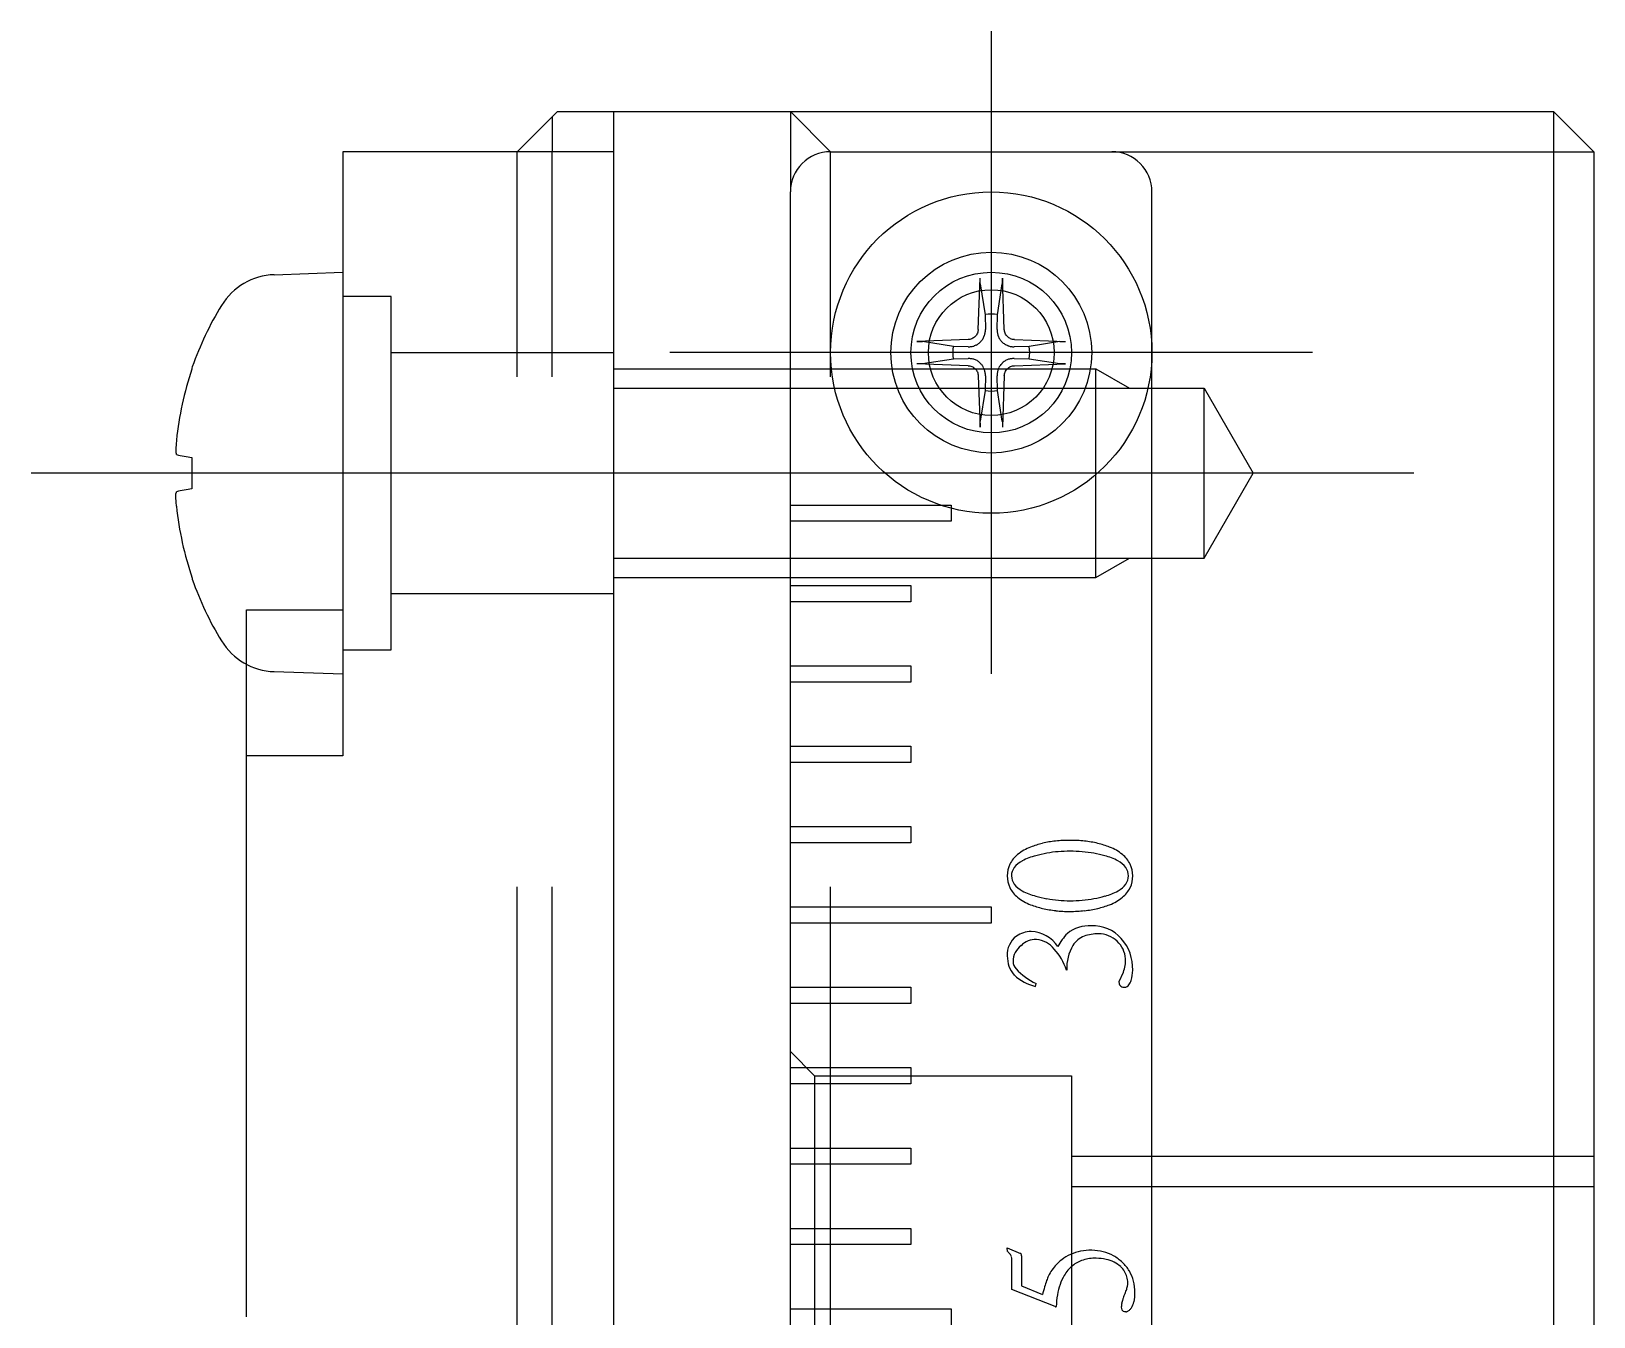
# Model space of a CAD drawing. Extents: x 1 to 266, y 0 to 225.
# Drawn here: x 160.96 to 180.41, y 132.15 to 148.15 of the extents above; entities that cross this region are included whole.
import ezdxf

# ---------------------------------------------------------------- set-up
doc = ezdxf.new("R2010")
doc.units = 0
doc.linetypes.add('CENTER', pattern=[50.8, 31.75, -6.35, 6.35, -6.35])
doc.linetypes.add('DASHED', pattern=[19.05, 12.7, -6.35])
doc.layers.get('0').update_dxf_attribs({"linetype": 'CONTINUOUS'})
doc.layers.add('CENTER', color=1, linetype='CENTER')

msp = doc.modelspace()

# ---------------------------------------------------------------- linework, layer by layer
at = {"color": 7, "linetype": 'CONTINUOUS'}
for p, q in [((167.009, 146.651), (167.509, 147.151)), ((167.442, 147.084), (167.442, 146.651)), ((167.509, 147.151), (179.909, 147.151)), ((168.209, 132.151), (168.209, 147.151)), ((170.409, 147.151), (170.409, 146.151)), ((170.409, 147.151), (170.909, 146.651)), ((179.909, 147.151), (180.409, 146.651)), ((179.909, 147.151), (179.909, 77.651)), ((168.209, 146.651), (164.839, 146.651)), ((164.839, 146.651), (164.839, 139.131)), ((170.909, 146.651), (174.409, 146.651)), ((174.409, 146.651), (180.409, 146.651)), ((180.409, 146.651), (180.409, 77.651)), ((170.409, 124.481), (170.409, 146.151)), ((174.909, 68.151), (174.909, 146.151)), ((163.982, 145.121), (164.839, 145.151)), ((172.746, 144.44), (172.771, 145.077)), ((172.77, 145.066), (172.771, 145.077)), ((172.77, 145.056), (172.77, 145.066)), ((172.77, 145.045), (172.77, 145.056)), ((172.77, 145.04), (172.77, 145.045)), ((172.77, 145.035), (172.77, 145.04)), ((172.77, 145.026), (172.77, 145.035)), ((172.771, 145.021), (172.77, 145.026)), ((172.771, 145.017), (172.771, 145.021)), ((172.771, 145.014), (172.771, 145.017)), ((172.771, 145.01), (172.771, 145.014)), ((172.772, 145.007), (172.771, 145.01)), ((172.772, 145.005), (172.772, 145.007)), ((172.772, 145.005), (172.832, 144.623)), ((172.986, 144.623), (173.046, 145.005)), ((173.047, 145.014), (173.046, 145.01)), ((173.046, 145.01), (173.046, 145.007)), ((173.046, 145.007), (173.046, 145.005)), ((173.047, 145.077), (173.047, 145.066)), ((173.071, 144.44), (173.047, 145.077)), ((173.047, 145.066), (173.048, 145.056)), ((173.048, 145.035), (173.047, 145.026)), ((173.047, 145.026), (173.047, 145.021)), ((173.047, 145.021), (173.047, 145.017)), ((173.047, 145.017), (173.047, 145.014)), ((173.048, 145.056), (173.048, 145.045)), ((173.048, 145.045), (173.048, 145.04)), ((173.048, 145.04), (173.048, 145.035)), ((172.832, 144.623), (172.836, 144.438)), ((172.982, 144.438), (172.986, 144.623)), ((172.656, 144.32), (172.644, 144.316)), ((172.668, 144.324), (172.656, 144.32)), ((172.679, 144.33), (172.668, 144.324)), ((172.69, 144.336), (172.679, 144.33)), ((172.699, 144.343), (172.69, 144.336)), ((172.708, 144.351), (172.699, 144.343)), ((172.716, 144.36), (172.708, 144.351)), ((172.724, 144.37), (172.716, 144.36)), ((172.73, 144.381), (172.724, 144.37)), ((172.736, 144.392), (172.73, 144.381)), ((172.74, 144.404), (172.736, 144.392)), ((172.743, 144.416), (172.74, 144.404)), ((172.745, 144.428), (172.743, 144.416)), ((172.746, 144.44), (172.745, 144.428)), ((173.072, 144.428), (173.071, 144.44)), ((173.075, 144.416), (173.072, 144.428)), ((173.078, 144.404), (173.075, 144.416)), ((173.082, 144.392), (173.078, 144.404)), ((173.088, 144.381), (173.082, 144.392)), ((173.094, 144.37), (173.088, 144.381)), ((173.102, 144.36), (173.094, 144.37)), ((173.11, 144.351), (173.102, 144.36)), ((173.119, 144.343), (173.11, 144.351)), ((173.128, 144.336), (173.119, 144.343)), ((173.139, 144.329), (173.128, 144.336)), ((173.15, 144.324), (173.139, 144.329)), ((173.162, 144.319), (173.15, 144.324)), ((173.174, 144.316), (173.162, 144.319)), ((172.62, 144.313), (171.983, 144.289)), ((171.983, 144.289), (171.994, 144.289)), ((171.994, 144.289), (172.004, 144.289)), ((172.004, 144.289), (172.015, 144.289)), ((172.015, 144.289), (172.02, 144.289)), ((172.02, 144.289), (172.025, 144.289)), ((172.025, 144.289), (172.034, 144.289)), ((172.034, 144.289), (172.038, 144.289)), ((172.038, 144.289), (172.042, 144.289)), ((172.042, 144.289), (172.046, 144.289)), ((172.046, 144.289), (172.049, 144.288)), ((172.049, 144.288), (172.052, 144.288)), ((172.052, 144.288), (172.055, 144.288)), ((172.437, 144.228), (172.055, 144.288)), ((172.622, 144.224), (172.437, 144.228)), ((172.632, 144.314), (172.62, 144.313)), ((172.644, 144.316), (172.632, 144.314)), ((173.186, 144.314), (173.174, 144.316)), ((173.198, 144.313), (173.186, 144.314)), ((173.381, 144.228), (173.196, 144.224)), ((173.198, 144.313), (173.835, 144.289)), ((173.763, 144.288), (173.381, 144.228)), ((173.763, 144.288), (173.766, 144.288)), ((173.766, 144.288), (173.769, 144.288)), ((173.769, 144.288), (173.772, 144.289)), ((173.772, 144.289), (173.776, 144.289)), ((173.776, 144.289), (173.78, 144.289)), ((173.78, 144.289), (173.784, 144.289)), ((173.784, 144.289), (173.793, 144.289)), ((173.793, 144.289), (173.798, 144.289)), ((173.798, 144.289), (173.803, 144.289)), ((173.803, 144.289), (173.814, 144.289)), ((173.814, 144.289), (173.824, 144.289)), ((173.824, 144.289), (173.835, 144.289)), ((162.959, 143.944), (162.959, 143.944)), ((171.994, 144.012), (171.983, 144.013)), ((172.62, 143.988), (171.983, 144.013)), ((172.004, 144.012), (171.994, 144.012)), ((172.015, 144.012), (172.004, 144.012)), ((172.02, 144.012), (172.015, 144.012)), ((172.025, 144.012), (172.02, 144.012)), ((172.034, 144.012), (172.025, 144.012)), ((172.038, 144.012), (172.034, 144.012)), ((172.042, 144.013), (172.038, 144.012)), ((172.046, 144.013), (172.042, 144.013)), ((172.049, 144.013), (172.046, 144.013)), ((172.052, 144.013), (172.049, 144.013)), ((172.055, 144.014), (172.052, 144.013)), ((172.055, 144.014), (172.437, 144.073)), ((172.437, 144.073), (172.622, 144.078)), ((172.62, 143.988), (172.632, 143.987)), ((172.632, 143.987), (172.644, 143.985)), ((172.644, 143.985), (172.656, 143.982)), ((172.656, 143.982), (172.667, 143.978)), ((172.667, 143.978), (172.679, 143.972)), ((172.679, 143.972), (172.689, 143.965)), ((172.689, 143.965), (172.699, 143.958)), ((172.699, 143.958), (172.708, 143.95)), ((172.708, 143.95), (172.716, 143.941)), ((172.716, 143.941), (172.724, 143.931)), ((172.724, 143.931), (172.73, 143.921)), ((173.088, 143.921), (173.094, 143.931)), ((173.094, 143.931), (173.102, 143.941)), ((173.102, 143.941), (173.11, 143.95)), ((173.11, 143.95), (173.118, 143.958)), ((173.118, 143.958), (173.128, 143.965)), ((173.128, 143.965), (173.139, 143.972)), ((173.139, 143.972), (173.15, 143.977)), ((173.15, 143.977), (173.162, 143.982)), ((173.162, 143.982), (173.174, 143.985)), ((173.174, 143.985), (173.186, 143.987)), ((173.186, 143.987), (173.198, 143.988)), ((173.196, 144.078), (173.381, 144.073)), ((173.198, 143.988), (173.835, 144.013)), ((173.381, 144.073), (173.763, 144.014)), ((173.766, 144.013), (173.763, 144.014)), ((173.769, 144.013), (173.766, 144.013)), ((173.772, 144.013), (173.769, 144.013)), ((173.776, 144.013), (173.772, 144.013)), ((173.78, 144.012), (173.776, 144.013)), ((173.784, 144.012), (173.78, 144.012)), ((173.793, 144.012), (173.784, 144.012)), ((173.798, 144.012), (173.793, 144.012)), ((173.803, 144.012), (173.798, 144.012)), ((173.814, 144.012), (173.803, 144.012)), ((173.824, 144.012), (173.814, 144.012)), ((173.835, 144.013), (173.824, 144.012)), ((172.73, 143.921), (172.736, 143.91)), ((172.736, 143.91), (172.74, 143.898)), ((172.74, 143.898), (172.743, 143.886)), ((172.743, 143.886), (172.745, 143.874)), ((172.745, 143.874), (172.746, 143.862)), ((172.746, 143.862), (172.771, 143.225)), ((172.836, 143.863), (172.832, 143.678)), ((172.986, 143.678), (172.982, 143.863)), ((173.071, 143.862), (173.047, 143.225)), ((173.071, 143.862), (173.072, 143.873)), ((173.072, 143.873), (173.074, 143.886)), ((173.074, 143.886), (173.078, 143.898)), ((173.078, 143.898), (173.082, 143.909)), ((173.082, 143.909), (173.088, 143.921)), ((172.832, 143.678), (172.772, 143.297)), ((173.046, 143.297), (172.986, 143.678)), ((172.77, 143.276), (172.771, 143.28)), ((172.77, 143.266), (172.77, 143.276)), ((172.77, 143.262), (172.77, 143.266)), ((172.77, 143.256), (172.77, 143.262)), ((172.77, 143.246), (172.77, 143.256)), ((172.77, 143.235), (172.77, 143.246)), ((172.771, 143.225), (172.77, 143.235)), ((172.771, 143.291), (172.772, 143.294)), ((172.771, 143.288), (172.771, 143.291)), ((172.771, 143.284), (172.771, 143.288)), ((172.771, 143.28), (172.771, 143.284)), ((172.772, 143.294), (172.772, 143.297)), ((173.046, 143.297), (173.046, 143.294)), ((173.046, 143.294), (173.046, 143.291)), ((173.046, 143.291), (173.047, 143.288)), ((173.047, 143.288), (173.047, 143.284)), ((173.047, 143.284), (173.047, 143.28)), ((173.047, 143.28), (173.047, 143.276)), ((173.047, 143.276), (173.048, 143.266)), ((173.048, 143.246), (173.047, 143.235)), ((173.047, 143.235), (173.047, 143.225)), ((173.048, 143.266), (173.048, 143.262)), ((173.048, 143.262), (173.048, 143.256)), ((173.048, 143.256), (173.048, 143.246)), ((162.761, 142.986), (162.76, 142.978)), ((162.76, 142.978), (162.76, 142.97)), ((162.76, 142.97), (162.76, 142.963)), ((162.76, 142.963), (162.76, 142.956)), ((162.762, 143.01), (162.761, 142.994)), ((162.761, 142.994), (162.761, 142.986)), ((162.764, 143.028), (162.762, 143.01)), ((162.765, 143.045), (162.764, 143.028)), ((162.767, 143.062), (162.765, 143.045)), ((162.76, 142.956), (162.759, 142.949)), ((162.759, 142.949), (162.759, 142.942)), ((162.759, 142.942), (162.759, 142.936)), ((162.759, 142.936), (162.759, 142.93)), ((162.759, 142.93), (162.759, 142.925)), ((162.759, 142.925), (162.76, 142.919)), ((162.76, 142.919), (162.76, 142.914)), ((162.76, 142.914), (162.76, 142.909)), ((162.76, 142.909), (162.76, 142.905)), ((162.76, 142.905), (162.761, 142.901)), ((162.761, 142.901), (162.761, 142.897)), ((162.959, 142.847), (162.959, 142.454)), ((162.759, 142.377), (162.76, 142.382)), ((162.759, 142.371), (162.759, 142.377)), ((162.76, 142.397), (162.761, 142.401)), ((162.76, 142.392), (162.76, 142.397)), ((162.76, 142.387), (162.76, 142.392)), ((162.76, 142.382), (162.76, 142.387)), ((162.761, 142.401), (162.761, 142.404)), ((162.759, 142.365), (162.759, 142.371)), ((162.759, 142.359), (162.759, 142.365)), ((162.759, 142.353), (162.759, 142.359)), ((162.76, 142.346), (162.759, 142.353)), ((162.76, 142.339), (162.76, 142.346)), ((162.76, 142.331), (162.76, 142.339)), ((162.76, 142.324), (162.76, 142.331)), ((162.761, 142.316), (162.76, 142.324)), ((162.761, 142.308), (162.761, 142.316)), ((162.762, 142.291), (162.761, 142.308)), ((162.764, 142.274), (162.762, 142.291)), ((162.765, 142.257), (162.764, 142.274)), ((162.767, 142.24), (162.765, 142.257)), ((170.409, 142.251), (172.409, 142.251)), ((172.409, 142.251), (172.409, 142.051)), ((172.409, 142.051), (170.409, 142.051)), ((162.959, 141.357), (162.959, 141.357)), ((170.409, 141.251), (171.909, 141.251)), ((171.909, 141.251), (171.909, 141.051)), ((171.909, 141.051), (170.409, 141.051)), ((163.639, 132.151), (163.639, 140.271)), ((170.409, 140.251), (171.909, 140.251)), ((171.909, 140.251), (171.909, 140.051)), ((163.982, 140.18), (164.839, 140.151)), ((171.909, 140.051), (170.409, 140.051)), ((164.839, 139.131), (163.639, 139.131)), ((170.409, 139.251), (171.909, 139.251)), ((171.909, 139.251), (171.909, 139.051)), ((171.909, 139.051), (170.409, 139.051)), ((170.409, 138.251), (171.909, 138.251)), ((171.909, 138.251), (171.909, 138.051)), ((171.909, 138.051), (170.409, 138.051)), ((170.409, 137.251), (172.909, 137.251)), ((172.909, 137.251), (172.909, 137.051)), ((172.909, 137.051), (170.409, 137.051)), ((173.851, 136.466), (173.845, 136.466)), ((174.503, 136.323), (174.554, 136.441)), ((170.409, 136.251), (171.909, 136.251)), ((171.909, 136.251), (171.909, 136.051)), ((173.466, 136.299), (173.457, 136.262)), ((174.501, 136.309), (174.503, 136.323)), ((171.909, 136.051), (170.409, 136.051)), ((170.409, 135.251), (171.909, 135.251)), ((171.909, 135.251), (171.909, 135.051)), ((171.909, 135.051), (170.409, 135.051)), ((170.409, 134.251), (171.909, 134.251)), ((171.909, 134.251), (171.909, 134.051)), ((171.909, 134.051), (170.409, 134.051)), ((170.409, 133.251), (171.909, 133.251)), ((171.909, 133.251), (171.909, 133.051)), ((171.909, 133.051), (170.409, 133.051)), ((173.113, 132.962), (173.109, 133.007)), ((173.109, 133.007), (173.272, 132.939)), ((173.166, 132.491), (173.166, 132.864)), ((173.286, 132.907), (173.286, 132.536)), ((173.706, 132.277), (173.166, 132.491)), ((173.286, 132.536), (173.547, 132.426)), ((170.409, 132.251), (172.409, 132.251)), ((172.409, 132.251), (172.409, 132.051))]:
    msp.add_line(p, q, dxfattribs=at)
at = {"color": 3, "linetype": 'DASHED'}
for p, q in [((167.009, 67.651), (167.009, 146.651)), ((167.442, 67.651), (167.442, 146.651)), ((170.909, 67.651), (170.909, 146.651)), ((165.439, 144.851), (164.839, 144.851)), ((165.439, 140.451), (165.439, 144.851)), ((165.439, 144.151), (168.209, 144.151)), ((168.209, 143.951), (174.209, 143.951)), ((174.209, 141.351), (174.209, 143.951)), ((174.209, 143.951), (174.631, 143.707)), ((168.209, 143.707), (175.559, 143.707)), ((175.559, 141.594), (175.559, 143.707)), ((175.559, 143.707), (176.169, 142.651)), ((175.559, 141.594), (176.169, 142.651)), ((168.209, 141.594), (175.559, 141.594)), ((174.209, 141.351), (174.631, 141.594)), ((168.209, 141.351), (174.209, 141.351)), ((165.439, 141.151), (168.209, 141.151)), ((163.639, 140.951), (164.839, 140.951)), ((163.639, 140.271), (163.639, 140.951)), ((164.839, 140.451), (165.439, 140.451)), ((170.409, 135.451), (170.709, 135.151)), ((170.709, 135.151), (170.709, 129.151)), ((170.709, 135.151), (173.909, 135.151)), ((173.909, 135.151), (173.909, 129.151)), ((173.909, 134.151), (180.409, 134.151)), ((173.909, 133.772), (180.409, 133.772)), ((168.209, 82.151), (168.209, 132.151))]:
    msp.add_line(p, q, dxfattribs=at)
at = {"color": 7, "linetype": 'CONTINUOUS'}
msp.add_circle((172.909, 144.151), 2, dxfattribs=at)
at = {"color": 3, "linetype": 'DASHED'}
for radius in [1.25, 1, 0.783]:
    msp.add_circle((172.909, 144.151), radius, dxfattribs=at)
at = {"color": 7, "linetype": 'CONTINUOUS'}
for centre, radius, start, end in [((170.909, 146.151), 0.5, 90, 180), ((174.409, 146.151), 0.5, 360, 90), ((164.01, 144.321), 0.8, 92, 148.5303), ((166.739, 142.651), 4, 148.5303, 160.7011), ((172.909, 144.151), 0.479, 80.6957, 99.3043), ((172.634, 144.427), 0.201, 327.3884, 333.7306), ((172.622, 144.433), 0.214, 333.7006, 339.428), ((172.63, 144.43), 0.206, 339.386, 345.0043), ((172.62, 144.432), 0.216, 345.0596, 350.4557), ((172.614, 144.434), 0.222, 350.4292, 355.7575), ((172.624, 144.433), 0.212, 355.7311, 1.3135), ((173.194, 144.433), 0.213, 178.6874, 184.268), ((173.204, 144.434), 0.222, 184.2424, 189.5709), ((173.198, 144.432), 0.216, 189.5456, 194.9391), ((173.188, 144.43), 0.206, 194.9953, 200.6145), ((173.196, 144.433), 0.214, 200.572, 206.2994), ((173.184, 144.427), 0.201, 206.2694, 212.6116), ((172.909, 144.151), 0.479, 170.6957, 189.3043), ((172.627, 144.436), 0.213, 268.6874, 274.268), ((172.626, 144.446), 0.222, 274.2424, 279.5709), ((172.627, 144.439), 0.216, 279.5456, 284.9391), ((172.63, 144.429), 0.206, 284.9953, 290.6145), ((172.627, 144.438), 0.214, 290.572, 296.2994), ((172.633, 144.425), 0.201, 296.2694, 302.6116), ((172.628, 144.433), 0.209, 302.6454, 308.7756), ((172.633, 144.427), 0.202, 308.7204, 314.9342), ((172.632, 144.427), 0.202, 315.0678, 321.2775), ((172.627, 144.432), 0.209, 321.2249, 327.3542), ((173.191, 144.432), 0.209, 212.6454, 218.7756), ((173.185, 144.427), 0.202, 218.7204, 224.9342), ((173.185, 144.427), 0.202, 225.0678, 231.2775), ((173.19, 144.433), 0.209, 231.2249, 237.3542), ((173.185, 144.425), 0.201, 237.3884, 243.7306), ((173.191, 144.438), 0.214, 243.7006, 249.428), ((173.188, 144.43), 0.206, 249.386, 255.0043), ((173.191, 144.439), 0.216, 255.0596, 260.4557), ((173.192, 144.446), 0.222, 260.4292, 265.7575), ((173.191, 144.436), 0.212, 265.7311, 271.3135), ((172.909, 144.151), 0.479, 350.6957, 9.3043), ((166.76, 142.655), 4.014, 161.2625, 174.1861), ((163.041, 143.945), 0.0826, 160.3003, 180.2005), ((172.627, 143.865), 0.212, 85.7311, 91.3135), ((172.626, 143.855), 0.222, 80.4292, 85.7575), ((172.627, 143.862), 0.216, 75.0596, 80.4557), ((172.63, 143.872), 0.206, 69.386, 75.0043), ((172.627, 143.864), 0.214, 63.7006, 69.428), ((172.633, 143.876), 0.201, 57.3884, 63.7306), ((172.628, 143.869), 0.209, 51.2249, 57.3542), ((172.633, 143.874), 0.202, 45.0678, 51.2775), ((172.632, 143.874), 0.202, 38.7204, 44.9342), ((172.627, 143.87), 0.209, 32.6454, 38.7756), ((172.634, 143.875), 0.201, 26.2694, 32.6116), ((172.622, 143.868), 0.214, 20.572, 26.2994), ((172.63, 143.871), 0.206, 14.9953, 20.6145), ((173.188, 143.871), 0.206, 159.386, 165.0043), ((173.196, 143.868), 0.214, 153.7006, 159.428), ((173.184, 143.875), 0.201, 147.3884, 153.7306), ((173.191, 143.87), 0.209, 141.2249, 147.3542), ((173.186, 143.874), 0.202, 135.0678, 141.2775), ((173.185, 143.874), 0.202, 128.7204, 134.9342), ((173.19, 143.869), 0.209, 122.6454, 128.7756), ((173.185, 143.876), 0.201, 116.2694, 122.6116), ((173.191, 143.864), 0.214, 110.572, 116.2994), ((173.188, 143.872), 0.206, 104.9953, 110.6145), ((173.191, 143.862), 0.216, 99.5456, 104.9391), ((173.192, 143.855), 0.222, 94.2424, 99.5709), ((173.191, 143.865), 0.213, 88.6874, 94.268), ((172.62, 143.869), 0.216, 9.5456, 14.9391), ((172.614, 143.868), 0.222, 4.2424, 9.5709), ((172.624, 143.868), 0.213, 358.6874, 4.268), ((173.204, 143.868), 0.222, 170.4292, 175.7575), ((173.194, 143.868), 0.212, 175.7311, 181.3135), ((173.198, 143.869), 0.216, 165.0596, 170.4557), ((172.909, 144.151), 0.479, 260.6957, 279.3043), ((162.853, 142.909), 0.0925, 187.7012, 189.7973), ((162.832, 142.906), 0.0714, 189.8385, 191.1056), ((162.82, 142.903), 0.0594, 191.1053, 192.4618), ((162.805, 142.9), 0.0439, 192.3676, 195.7508), ((162.79, 142.896), 0.0279, 195.7045, 200.2363), ((162.779, 142.892), 0.0164, 200.1482, 206.5854), ((162.772, 142.888), 0.00887, 206.4118, 216.0413), ((162.769, 142.886), 0.00452, 215.7741, 230.8122), ((162.767, 142.884), 0.00246, 230.7926, 253.2439), ((163.277, 145.158), 2.333, 257.3665, 262.1632), ((162.853, 142.392), 0.0925, 170.2027, 172.2988), ((162.805, 142.401), 0.0439, 164.2492, 167.6324), ((162.82, 142.398), 0.0594, 167.5382, 168.8947), ((162.832, 142.396), 0.0714, 168.8944, 170.1615), ((162.79, 142.406), 0.0279, 159.7637, 164.2955), ((162.772, 142.413), 0.00887, 143.9587, 153.5882), ((162.779, 142.41), 0.0164, 153.4146, 159.8518), ((162.769, 142.416), 0.00452, 129.1878, 144.2259), ((162.767, 142.417), 0.00246, 106.7561, 129.2074), ((163.245, 140.301), 2.172, 97.5738, 102.7245), ((166.752, 142.645), 4.006, 185.8074, 198.9662), ((163.045, 141.357), 0.086, 180, 199.2989), ((166.739, 142.651), 4, 199.2989, 211.4697), ((164.01, 140.98), 0.8, 211.4697, 268), ((173.46, 137.626), 0.356, 128.658, 153.5476), ((173.627, 137.413), 0.627, 111.378, 128.3895), ((173.793, 136.998), 1.073, 103.2882, 111.5696), ((173.87, 136.434), 1.51, 100.2609, 105.6321), ((173.849, 136.759), 1.32, 96.0471, 103.2628), ((173.88, 136.379), 1.566, 95.0093, 100.2518), ((173.886, 136.406), 1.674, 89.8807, 96.0387), ((173.889, 136.28), 1.665, 89.9697, 95.0017), ((173.893, 136.39), 1.69, 83.9893, 90.1283), ((173.891, 136.154), 1.791, 85.1774, 90.0578), ((173.911, 136.38), 1.564, 79.8375, 85.1847), ((173.932, 136.756), 1.322, 76.768, 84.0003), ((173.939, 136.538), 1.404, 74.0998, 79.8418), ((173.99, 137.004), 1.067, 68.4257, 76.7665), ((174.158, 137.424), 0.615, 51.322, 68.56), ((174.319, 137.627), 0.356, 26.2729, 51.1261), ((173.442, 137.642), 0.334, 154.6264, 180.6532), ((173.334, 137.639), 0.173, 143.6842, 180.279), ((173.436, 137.554), 0.305, 117.3429, 142.1158), ((173.654, 137.139), 0.774, 104.2709, 117.586), ((174.146, 137.188), 0.722, 61.8651, 75.7722), ((174.351, 137.568), 0.291, 36.7157, 62.2786), ((174.439, 137.639), 0.178, 359.5975, 35.2384), ((174.336, 137.642), 0.334, 359.2919, 25.2597), ((173.441, 137.634), 0.332, 179.2937, 205.4267), ((173.333, 137.637), 0.171, 179.8353, 216.5002), ((173.438, 137.726), 0.308, 218.0346, 242.5067), ((174.35, 137.71), 0.293, 298.0577, 323.3426), ((174.44, 137.637), 0.177, 324.7577, 0.348), ((174.335, 137.634), 0.336, 334.7936, 0.6548), ((173.462, 137.652), 0.359, 206.5466, 231.2478), ((173.634, 137.876), 0.642, 231.8067, 248.4258), ((173.667, 138.16), 0.8, 242.3497, 255.2539), ((173.879, 138.835), 1.507, 253.9788, 259.4048), ((173.883, 138.858), 1.529, 259.4141, 264.7865), ((173.889, 138.921), 1.593, 264.795, 270.0242), ((173.891, 139.066), 1.738, 269.9442, 274.9832), ((173.908, 138.868), 1.539, 274.9857, 280.449), ((173.934, 138.727), 1.395, 280.4551, 286.2875), ((174.146, 138.077), 0.713, 284.5816, 298.6061), ((174.157, 137.853), 0.617, 291.4624, 308.6555), ((174.319, 137.649), 0.356, 308.8739, 333.7271), ((173.806, 138.328), 1.125, 248.7761, 256.7628), ((173.854, 138.536), 1.338, 256.7882, 263.9019), ((173.886, 138.841), 1.646, 263.9099, 270.1105), ((173.893, 138.874), 1.678, 269.881, 276.0309), ((173.929, 138.531), 1.334, 276.0315, 283.2001), ((173.984, 138.297), 1.093, 283.2098, 291.3991), ((173.402, 136.636), 0.309, 89.5532, 125.3746), ((173.393, 136.533), 0.412, 33.0246, 88.3926), ((174.129, 136.577), 0.44, 86.7157, 128.2603), ((174.175, 136.543), 0.474, 41.8868, 92.4739), ((173.39, 136.661), 0.282, 126.3587, 183.971), ((173.43, 136.57), 0.25, 126.8846, 179.0343), ((173.459, 136.596), 0.249, 87.0655, 135.9054), ((173.449, 136.535), 0.311, 38.1356, 85.8286), ((174.357, 136.439), 0.696, 136.0037, 152.7873), ((174.389, 136.495), 0.54, 149.1779, 183.1094), ((174.165, 136.628), 0.279, 111.071, 148.9729), ((174.235, 136.388), 0.528, 89.0339, 108.8086), ((174.25, 136.595), 0.321, 45.5755, 90.9966), ((174.256, 136.583), 0.326, 4.0582, 47.7796), ((174.105, 136.483), 0.565, 358.0192, 41.6622), ((173.448, 136.631), 0.339, 178.2687, 222.0328), ((173.341, 136.582), 0.161, 182.9664, 219.7497), ((173.14, 136.233), 0.742, 18.3154, 41.7511), ((174.187, 136.585), 0.394, 338.6451, 3.1192), ((173.574, 136.789), 0.539, 225.5459, 257.5466), ((173.813, 137.038), 0.816, 223.1853, 244.8445), ((174.284, 136.461), 0.386, 341.2996, 0.3757), ((174.553, 136.305), 0.0523, 176.0418, 232.2747), ((174.566, 136.339), 0.0874, 239.3441, 272.9783), ((174.567, 136.317), 0.0656, 273.2091, 327.4566), ((174.446, 136.405), 0.215, 325.0158, 341.6164), ((172.994, 132.818), 0.187, 37.1607, 50.255), ((173.044, 132.857), 0.123, 19.8018, 37.0841), ((173.063, 132.864), 0.103, 359.9573, 19.456), ((173.268, 132.925), 0.0151, 37.0574, 74.0647), ((173.257, 132.918), 0.0281, 11.4538, 35.805), ((173.213, 132.908), 0.0733, 359.1351, 11.9708), ((174.17, 132.373), 0.62, 128.2978, 136.5808), ((174.119, 132.431), 0.543, 114.2446, 127.8899), ((174.129, 132.407), 0.57, 100.8892, 114.1023), ((174.17, 132.479), 0.395, 107.3246, 129.2769), ((174.151, 132.284), 0.694, 89.2215, 100.7983), ((174.202, 132.365), 0.514, 88.4839, 106.8828), ((174.146, 132.339), 0.639, 75.7632, 88.7145), ((174.207, 132.227), 0.651, 78.3503, 89.2247), ((174.169, 132.432), 0.544, 61.19, 75.6305), ((174.251, 132.441), 0.433, 64.0754, 78.3685), ((174.161, 132.422), 0.556, 46.7918, 61.0148), ((174.096, 132.421), 0.53, 153.3872, 160.1611), ((174.108, 132.428), 0.538, 145.5472, 154.6615), ((174.125, 132.416), 0.558, 136.6126, 145.5054), ((174.362, 132.341), 0.633, 149.2808, 160.5721), ((174.213, 132.433), 0.458, 129.8178, 149.7095), ((174.294, 132.532), 0.332, 46.8732, 63.9198), ((174.31, 132.556), 0.303, 31.5113, 45.9675), ((174.204, 132.468), 0.493, 30.7739, 46.7817), ((174.339, 132.575), 0.269, 15.6366, 31.3182), ((174.217, 132.478), 0.477, 14.1459, 30.5209), ((175.684, 131.916), 2.197, 163.9631, 166.5892), ((174.691, 132.203), 1.163, 160.0124, 164.0248), ((174.498, 132.294), 0.776, 160.6148, 170.4628), ((173.932, 132.711), 0.698, 335.8334, 340.8777), ((174.219, 132.613), 0.394, 340.7805, 348.1713), ((174.313, 132.569), 0.295, 0.7211, 15.4421), ((174.401, 132.575), 0.208, 347.9993, 359.3203), ((174.115, 132.454), 0.581, 359.6263, 13.9812), ((173.722, 132.322), 0.0479, 250.8609, 259.2763), ((173.715, 132.284), 0.0092, 257.2044, 282.7956), ((173.717, 132.277), 0.00178, 283.6323, 2.6279), ((174.739, 132.253), 1.021, 170.4715, 178.6731), ((174.785, 132.267), 0.257, 169.2315, 179.6241), ((174.593, 132.267), 0.066, 178.0277, 205.4071), ((174.925, 132.241), 0.4, 161.5675, 169.3119), ((175.133, 132.172), 0.62, 155.85, 161.6275), ((174.472, 132.381), 0.218, 326.1652, 348.5243), ((174.176, 132.443), 0.521, 348.2451, 0.7659), ((174.57, 132.257), 0.0408, 207.1293, 244.954), ((174.582, 132.287), 0.0728, 246.281, 271.8872), ((174.585, 132.288), 0.0745, 269.7689, 274.4732), ((174.588, 132.25), 0.0361, 274.316, 281.9442), ((174.592, 132.229), 0.015, 281.5786, 295.2913), ((174.556, 132.324), 0.117, 291.5057, 309.093), ((174.547, 132.334), 0.13, 309.3474, 324.6593)]:
    msp.add_arc(centre, radius, start, end, dxfattribs=at)
at = {"layer": 'CENTER', "color": 1, "linetype": 'CENTER'}
for p, q in [((172.909, 148.151), (172.909, 140.151)), ((176.909, 144.151), (168.909, 144.151)), ((170.209, 142.651), (160.959, 142.651)), ((178.169, 142.651), (166.209, 142.651))]:
    msp.add_line(p, q, dxfattribs=at)

doc.saveas('drawing.dxf')
